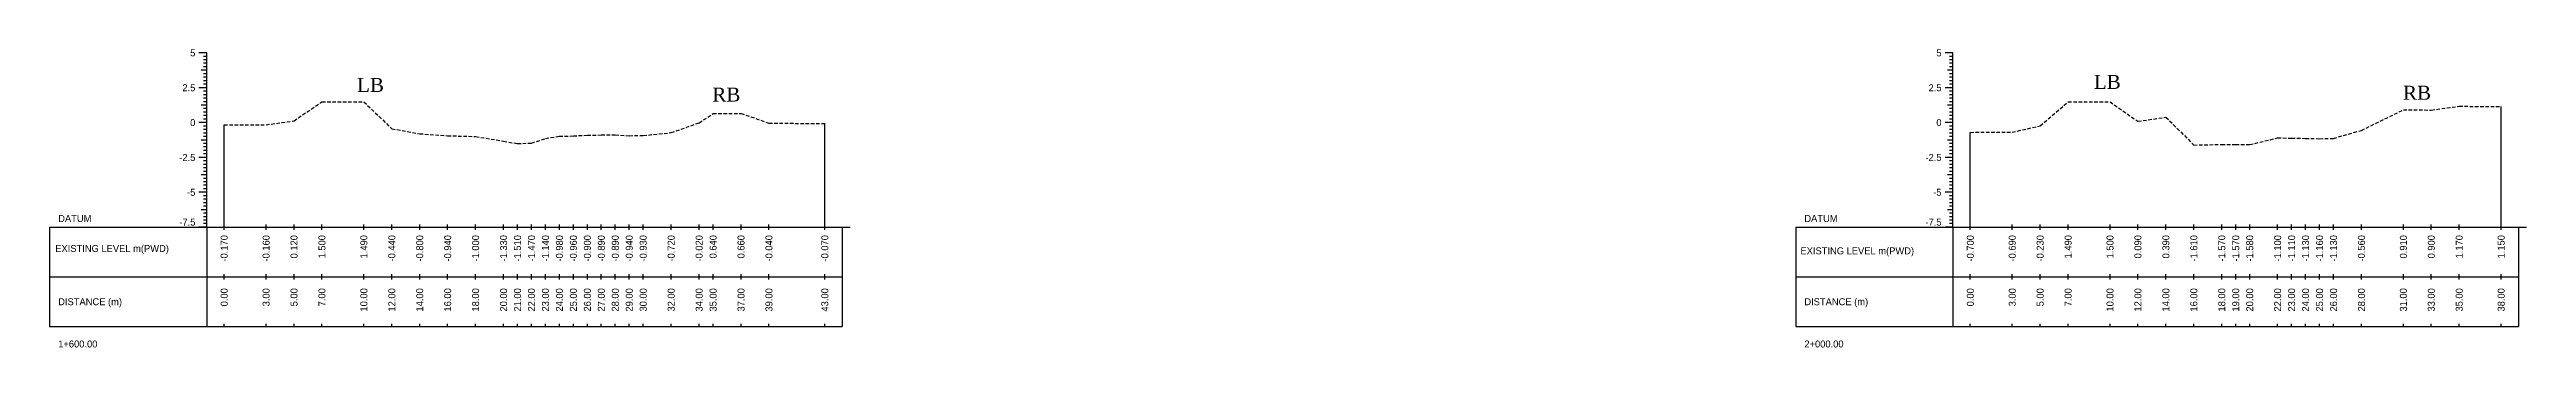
# Model space of a CAD drawing. Header units: inches. Extents: x 6579 to 9220, y -2276 to -1013.
# Drawn here: x 7655.2 to 7832.5, y -1119.5 to -1098.1 of the extents above; entities that cross this region are included whole.
import ezdxf
from ezdxf.enums import TextEntityAlignment as Align

# ---------------------------------------------------------------- set-up
doc = ezdxf.new("R2010")
doc.units = ezdxf.units.IN
doc.header["$MEASUREMENT"] = 0
doc.linetypes.add('HIDDEN', pattern=[0.375, 0.25, -0.125])
doc.layers.add('CS_Drawing', color=7, linetype='Continuous')
doc.layers.add('GL', color=3, linetype='HIDDEN')
doc.styles.add('romans', font='romans.shx')

msp = doc.modelspace()

# ---------------------------------------------------------------- linework, layer by layer
at = {"layer": 'CS_Drawing'}
for p, q in [((7666.45, -1098.39), (7665.89, -1098.39)), ((7666.45, -1098.39), (7666.06, -1098.39)), ((7666.45, -1098.39), (7666.22, -1098.39)), ((7666.45, -1098.64), (7666.22, -1098.64)), ((7666.45, -1098.89), (7666.22, -1098.89)), ((7666.45, -1099.14), (7666.22, -1099.14)), ((7666.45, -1110.89), (7666.45, -1098.39)), ((7791.45, -1098.39), (7790.89, -1098.39)), ((7791.45, -1098.39), (7791.06, -1098.39)), ((7791.45, -1098.39), (7791.22, -1098.39)), ((7791.45, -1098.64), (7791.22, -1098.64)), ((7791.45, -1098.89), (7791.22, -1098.89)), ((7791.45, -1099.14), (7791.22, -1099.14)), ((7791.45, -1110.89), (7791.45, -1098.39)), ((7666.45, -1100.89), (7665.89, -1100.89)), ((7666.45, -1099.64), (7666.06, -1099.64)), ((7666.45, -1100.89), (7666.06, -1100.89)), ((7666.45, -1099.39), (7666.22, -1099.39)), ((7666.45, -1099.64), (7666.22, -1099.64)), ((7666.45, -1099.89), (7666.22, -1099.89)), ((7666.45, -1100.14), (7666.22, -1100.14)), ((7666.45, -1100.39), (7666.22, -1100.39)), ((7666.45, -1100.64), (7666.22, -1100.64)), ((7666.45, -1100.89), (7666.22, -1100.89)), ((7791.45, -1100.89), (7790.89, -1100.89)), ((7791.45, -1099.64), (7791.06, -1099.64)), ((7791.45, -1100.89), (7791.06, -1100.89)), ((7791.45, -1099.39), (7791.22, -1099.39)), ((7791.45, -1099.64), (7791.22, -1099.64)), ((7791.45, -1099.89), (7791.22, -1099.89)), ((7791.45, -1100.14), (7791.22, -1100.14)), ((7791.45, -1100.39), (7791.22, -1100.39)), ((7791.45, -1100.64), (7791.22, -1100.64)), ((7791.45, -1100.89), (7791.22, -1100.89)), ((7666.45, -1102.14), (7666.06, -1102.14)), ((7666.45, -1101.14), (7666.22, -1101.14)), ((7666.45, -1101.39), (7666.22, -1101.39)), ((7666.45, -1101.64), (7666.22, -1101.64)), ((7666.45, -1101.89), (7666.22, -1101.89)), ((7666.45, -1102.14), (7666.22, -1102.14)), ((7666.45, -1102.39), (7666.22, -1102.39)), ((7666.45, -1102.64), (7666.22, -1102.64)), ((7791.45, -1102.14), (7791.06, -1102.14)), ((7791.45, -1101.14), (7791.22, -1101.14)), ((7791.45, -1101.39), (7791.22, -1101.39)), ((7791.45, -1101.64), (7791.22, -1101.64)), ((7791.45, -1101.89), (7791.22, -1101.89)), ((7791.45, -1102.14), (7791.22, -1102.14)), ((7791.45, -1102.39), (7791.22, -1102.39)), ((7791.45, -1102.64), (7791.22, -1102.64)), ((7830.7, -1110.89), (7830.7, -1102.24)), ((7666.45, -1103.39), (7665.89, -1103.39)), ((7666.45, -1103.39), (7666.06, -1103.39)), ((7666.45, -1104.64), (7666.06, -1104.64)), ((7666.45, -1102.89), (7666.22, -1102.89)), ((7666.45, -1103.14), (7666.22, -1103.14)), ((7666.45, -1103.39), (7666.22, -1103.39)), ((7666.45, -1103.64), (7666.22, -1103.64)), ((7666.45, -1103.89), (7666.22, -1103.89)), ((7666.45, -1104.14), (7666.22, -1104.14)), ((7666.45, -1104.39), (7666.22, -1104.39)), ((7666.45, -1104.64), (7666.22, -1104.64)), ((7667.7, -1110.89), (7667.7, -1103.56)), ((7710.7, -1110.89), (7710.7, -1103.46)), ((7791.45, -1103.39), (7790.89, -1103.39)), ((7791.45, -1103.39), (7791.06, -1103.39)), ((7791.45, -1104.64), (7791.06, -1104.64)), ((7791.45, -1102.89), (7791.22, -1102.89)), ((7791.45, -1103.14), (7791.22, -1103.14)), ((7791.45, -1103.39), (7791.22, -1103.39)), ((7791.45, -1103.64), (7791.22, -1103.64)), ((7791.45, -1103.89), (7791.22, -1103.89)), ((7791.45, -1104.14), (7791.22, -1104.14)), ((7791.45, -1104.39), (7791.22, -1104.39)), ((7791.45, -1104.64), (7791.22, -1104.64)), ((7792.7, -1110.89), (7792.7, -1104.09)), ((7666.45, -1105.89), (7665.89, -1105.89)), ((7666.45, -1105.89), (7666.06, -1105.89)), ((7666.45, -1104.89), (7666.22, -1104.89)), ((7666.45, -1105.14), (7666.22, -1105.14)), ((7666.45, -1105.39), (7666.22, -1105.39)), ((7666.45, -1105.64), (7666.22, -1105.64)), ((7666.45, -1105.89), (7666.22, -1105.89)), ((7666.45, -1106.14), (7666.22, -1106.14)), ((7666.45, -1106.39), (7666.22, -1106.39)), ((7791.45, -1105.89), (7790.89, -1105.89)), ((7791.45, -1105.89), (7791.06, -1105.89)), ((7791.45, -1104.89), (7791.22, -1104.89)), ((7791.45, -1105.14), (7791.22, -1105.14)), ((7791.45, -1105.39), (7791.22, -1105.39)), ((7791.45, -1105.64), (7791.22, -1105.64)), ((7791.45, -1105.89), (7791.22, -1105.89)), ((7791.45, -1106.14), (7791.22, -1106.14)), ((7791.45, -1106.39), (7791.22, -1106.39)), ((7666.45, -1107.14), (7666.06, -1107.14)), ((7666.45, -1106.64), (7666.22, -1106.64)), ((7666.45, -1106.89), (7666.22, -1106.89)), ((7666.45, -1107.14), (7666.22, -1107.14)), ((7666.45, -1107.39), (7666.22, -1107.39)), ((7666.45, -1107.64), (7666.22, -1107.64)), ((7666.45, -1107.89), (7666.22, -1107.89)), ((7666.45, -1108.14), (7666.22, -1108.14)), ((7791.45, -1107.14), (7791.06, -1107.14)), ((7791.45, -1106.64), (7791.22, -1106.64)), ((7791.45, -1106.89), (7791.22, -1106.89)), ((7791.45, -1107.14), (7791.22, -1107.14)), ((7791.45, -1107.39), (7791.22, -1107.39)), ((7791.45, -1107.64), (7791.22, -1107.64)), ((7791.45, -1107.89), (7791.22, -1107.89)), ((7791.45, -1108.14), (7791.22, -1108.14)), ((7666.45, -1108.39), (7665.89, -1108.39)), ((7666.45, -1108.39), (7666.06, -1108.39)), ((7666.45, -1109.64), (7666.06, -1109.64)), ((7666.45, -1108.39), (7666.22, -1108.39)), ((7666.45, -1108.64), (7666.22, -1108.64)), ((7666.45, -1108.89), (7666.22, -1108.89)), ((7666.45, -1109.14), (7666.22, -1109.14)), ((7666.45, -1109.39), (7666.22, -1109.39)), ((7666.45, -1109.64), (7666.22, -1109.64)), ((7666.45, -1109.89), (7666.22, -1109.89)), ((7791.45, -1108.39), (7790.89, -1108.39)), ((7791.45, -1108.39), (7791.06, -1108.39)), ((7791.45, -1109.64), (7791.06, -1109.64)), ((7791.45, -1108.39), (7791.22, -1108.39)), ((7791.45, -1108.64), (7791.22, -1108.64)), ((7791.45, -1108.89), (7791.22, -1108.89)), ((7791.45, -1109.14), (7791.22, -1109.14)), ((7791.45, -1109.39), (7791.22, -1109.39)), ((7791.45, -1109.64), (7791.22, -1109.64)), ((7791.45, -1109.89), (7791.22, -1109.89)), ((7655.2, -1110.89), (7666.45, -1110.89)), ((7655.2, -1110.89), (7655.2, -1118.02)), ((7666.45, -1110.89), (7665.89, -1110.89)), ((7666.45, -1110.89), (7666.06, -1110.89)), ((7666.45, -1110.14), (7666.22, -1110.14)), ((7666.45, -1110.39), (7666.22, -1110.39)), ((7666.45, -1110.64), (7666.22, -1110.64)), ((7666.45, -1110.89), (7666.22, -1110.89)), ((7666.45, -1110.89), (7711.95, -1110.89)), ((7666.45, -1110.89), (7666.45, -1118.02)), ((7667.7, -1111.08), (7667.7, -1110.71)), ((7670.7, -1111.08), (7670.7, -1110.71)), ((7672.7, -1111.08), (7672.7, -1110.71)), ((7674.7, -1111.08), (7674.7, -1110.71)), ((7677.7, -1111.08), (7677.7, -1110.71)), ((7679.7, -1111.08), (7679.7, -1110.71)), ((7681.7, -1111.08), (7681.7, -1110.71)), ((7683.7, -1111.08), (7683.7, -1110.71)), ((7685.7, -1111.08), (7685.7, -1110.71)), ((7687.7, -1111.08), (7687.7, -1110.71)), ((7688.7, -1111.08), (7688.7, -1110.71)), ((7689.7, -1111.08), (7689.7, -1110.71)), ((7690.7, -1111.08), (7690.7, -1110.71)), ((7691.7, -1111.08), (7691.7, -1110.71)), ((7692.7, -1111.08), (7692.7, -1110.71)), ((7693.7, -1111.08), (7693.7, -1110.71)), ((7694.7, -1111.08), (7694.7, -1110.71)), ((7695.7, -1111.08), (7695.7, -1110.71)), ((7696.7, -1111.08), (7696.7, -1110.71)), ((7697.7, -1111.08), (7697.7, -1110.71)), ((7699.7, -1111.08), (7699.7, -1110.71)), ((7701.7, -1111.08), (7701.7, -1110.71)), ((7702.7, -1111.08), (7702.7, -1110.71)), ((7704.7, -1111.08), (7704.7, -1110.71)), ((7706.7, -1111.08), (7706.7, -1110.71)), ((7710.7, -1111.08), (7710.7, -1110.71)), ((7711.95, -1110.89), (7712.51, -1110.89)), ((7711.95, -1110.89), (7712.34, -1110.89)), ((7711.95, -1110.89), (7712.17, -1110.89)), ((7711.95, -1110.89), (7711.95, -1118.02)), ((7780.2, -1110.89), (7791.45, -1110.89)), ((7780.2, -1110.89), (7780.2, -1118.02)), ((7791.45, -1110.89), (7790.89, -1110.89)), ((7791.45, -1110.89), (7791.06, -1110.89)), ((7791.45, -1110.14), (7791.22, -1110.14)), ((7791.45, -1110.39), (7791.22, -1110.39)), ((7791.45, -1110.64), (7791.22, -1110.64)), ((7791.45, -1110.89), (7791.22, -1110.89)), ((7791.45, -1110.89), (7831.95, -1110.89)), ((7791.45, -1110.89), (7791.45, -1118.02)), ((7792.7, -1111.08), (7792.7, -1110.71)), ((7795.7, -1111.08), (7795.7, -1110.71)), ((7797.7, -1111.08), (7797.7, -1110.71)), ((7799.7, -1111.08), (7799.7, -1110.71)), ((7802.7, -1111.08), (7802.7, -1110.71)), ((7804.7, -1111.08), (7804.7, -1110.71)), ((7806.7, -1111.08), (7806.7, -1110.71)), ((7808.7, -1111.08), (7808.7, -1110.71)), ((7810.7, -1111.08), (7810.7, -1110.71)), ((7811.7, -1111.08), (7811.7, -1110.71)), ((7812.7, -1111.08), (7812.7, -1110.71)), ((7814.7, -1111.08), (7814.7, -1110.71)), ((7815.7, -1111.08), (7815.7, -1110.71)), ((7816.7, -1111.08), (7816.7, -1110.71)), ((7817.7, -1111.08), (7817.7, -1110.71)), ((7818.7, -1111.08), (7818.7, -1110.71)), ((7820.7, -1111.08), (7820.7, -1110.71)), ((7823.7, -1111.08), (7823.7, -1110.71)), ((7825.7, -1111.08), (7825.7, -1110.71)), ((7827.7, -1111.08), (7827.7, -1110.71)), ((7830.7, -1111.08), (7830.7, -1110.71)), ((7831.95, -1110.89), (7832.51, -1110.89)), ((7831.95, -1110.89), (7832.34, -1110.89)), ((7831.95, -1110.89), (7832.17, -1110.89)), ((7831.95, -1110.89), (7831.95, -1118.02)), ((7655.2, -1114.46), (7666.45, -1114.46)), ((7666.45, -1114.46), (7711.95, -1114.46)), ((7666.45, -1114.46), (7711.95, -1114.46)), ((7667.7, -1114.64), (7667.7, -1114.27)), ((7670.7, -1114.64), (7670.7, -1114.27)), ((7672.7, -1114.64), (7672.7, -1114.27)), ((7674.7, -1114.64), (7674.7, -1114.27)), ((7677.7, -1114.64), (7677.7, -1114.27)), ((7679.7, -1114.64), (7679.7, -1114.27)), ((7681.7, -1114.64), (7681.7, -1114.27)), ((7683.7, -1114.64), (7683.7, -1114.27)), ((7685.7, -1114.64), (7685.7, -1114.27)), ((7687.7, -1114.64), (7687.7, -1114.27)), ((7688.7, -1114.64), (7688.7, -1114.27)), ((7689.7, -1114.64), (7689.7, -1114.27)), ((7690.7, -1114.64), (7690.7, -1114.27)), ((7691.7, -1114.64), (7691.7, -1114.27)), ((7692.7, -1114.64), (7692.7, -1114.27)), ((7693.7, -1114.64), (7693.7, -1114.27)), ((7694.7, -1114.64), (7694.7, -1114.27)), ((7695.7, -1114.64), (7695.7, -1114.27)), ((7696.7, -1114.64), (7696.7, -1114.27)), ((7697.7, -1114.64), (7697.7, -1114.27)), ((7699.7, -1114.64), (7699.7, -1114.27)), ((7701.7, -1114.64), (7701.7, -1114.27)), ((7702.7, -1114.64), (7702.7, -1114.27)), ((7704.7, -1114.64), (7704.7, -1114.27)), ((7706.7, -1114.64), (7706.7, -1114.27)), ((7710.7, -1114.64), (7710.7, -1114.27)), ((7780.2, -1114.46), (7791.45, -1114.46)), ((7791.45, -1114.46), (7831.95, -1114.46)), ((7791.45, -1114.46), (7831.95, -1114.46)), ((7792.7, -1114.64), (7792.7, -1114.27)), ((7795.7, -1114.64), (7795.7, -1114.27)), ((7797.7, -1114.64), (7797.7, -1114.27)), ((7799.7, -1114.64), (7799.7, -1114.27)), ((7802.7, -1114.64), (7802.7, -1114.27)), ((7804.7, -1114.64), (7804.7, -1114.27)), ((7806.7, -1114.64), (7806.7, -1114.27)), ((7808.7, -1114.64), (7808.7, -1114.27)), ((7810.7, -1114.64), (7810.7, -1114.27)), ((7811.7, -1114.64), (7811.7, -1114.27)), ((7812.7, -1114.64), (7812.7, -1114.27)), ((7814.7, -1114.64), (7814.7, -1114.27)), ((7815.7, -1114.64), (7815.7, -1114.27)), ((7816.7, -1114.64), (7816.7, -1114.27)), ((7817.7, -1114.64), (7817.7, -1114.27)), ((7818.7, -1114.64), (7818.7, -1114.27)), ((7820.7, -1114.64), (7820.7, -1114.27)), ((7823.7, -1114.64), (7823.7, -1114.27)), ((7825.7, -1114.64), (7825.7, -1114.27)), ((7827.7, -1114.64), (7827.7, -1114.27)), ((7830.7, -1114.64), (7830.7, -1114.27)), ((7655.2, -1118.02), (7666.45, -1118.02)), ((7666.45, -1118.02), (7711.95, -1118.02)), ((7667.7, -1118.02), (7667.7, -1117.83)), ((7670.7, -1118.02), (7670.7, -1117.83)), ((7672.7, -1118.02), (7672.7, -1117.83)), ((7674.7, -1118.02), (7674.7, -1117.83)), ((7677.7, -1118.02), (7677.7, -1117.83)), ((7679.7, -1118.02), (7679.7, -1117.83)), ((7681.7, -1118.02), (7681.7, -1117.83)), ((7683.7, -1118.02), (7683.7, -1117.83)), ((7685.7, -1118.02), (7685.7, -1117.83)), ((7687.7, -1118.02), (7687.7, -1117.83)), ((7688.7, -1118.02), (7688.7, -1117.83)), ((7689.7, -1118.02), (7689.7, -1117.83)), ((7690.7, -1118.02), (7690.7, -1117.83)), ((7691.7, -1118.02), (7691.7, -1117.83)), ((7692.7, -1118.02), (7692.7, -1117.83)), ((7693.7, -1118.02), (7693.7, -1117.83)), ((7694.7, -1118.02), (7694.7, -1117.83)), ((7695.7, -1118.02), (7695.7, -1117.83)), ((7696.7, -1118.02), (7696.7, -1117.83)), ((7697.7, -1118.02), (7697.7, -1117.83)), ((7699.7, -1118.02), (7699.7, -1117.83)), ((7701.7, -1118.02), (7701.7, -1117.83)), ((7702.7, -1118.02), (7702.7, -1117.83)), ((7704.7, -1118.02), (7704.7, -1117.83)), ((7706.7, -1118.02), (7706.7, -1117.83)), ((7710.7, -1118.02), (7710.7, -1117.83)), ((7780.2, -1118.02), (7791.45, -1118.02)), ((7791.45, -1118.02), (7831.95, -1118.02)), ((7792.7, -1118.02), (7792.7, -1117.83)), ((7795.7, -1118.02), (7795.7, -1117.83)), ((7797.7, -1118.02), (7797.7, -1117.83)), ((7799.7, -1118.02), (7799.7, -1117.83)), ((7802.7, -1118.02), (7802.7, -1117.83)), ((7804.7, -1118.02), (7804.7, -1117.83)), ((7806.7, -1118.02), (7806.7, -1117.83)), ((7808.7, -1118.02), (7808.7, -1117.83)), ((7810.7, -1118.02), (7810.7, -1117.83)), ((7811.7, -1118.02), (7811.7, -1117.83)), ((7812.7, -1118.02), (7812.7, -1117.83)), ((7814.7, -1118.02), (7814.7, -1117.83)), ((7815.7, -1118.02), (7815.7, -1117.83)), ((7816.7, -1118.02), (7816.7, -1117.83)), ((7817.7, -1118.02), (7817.7, -1117.83)), ((7818.7, -1118.02), (7818.7, -1117.83)), ((7820.7, -1118.02), (7820.7, -1117.83)), ((7823.7, -1118.02), (7823.7, -1117.83)), ((7825.7, -1118.02), (7825.7, -1117.83)), ((7827.7, -1118.02), (7827.7, -1117.83)), ((7830.7, -1118.02), (7830.7, -1117.83))]:
    msp.add_line(p, q, dxfattribs=at)
at = {"layer": 'GL'}
for points in [[(7667.7, -1103.56), (7670.7, -1103.55), (7672.7, -1103.27), (7674.7, -1101.89), (7677.7, -1101.9), (7679.7, -1103.83), (7681.7, -1104.19), (7683.7, -1104.33), (7685.7, -1104.39), (7687.7, -1104.72), (7688.7, -1104.9), (7689.7, -1104.86), (7690.7, -1104.53), (7691.7, -1104.37), (7692.7, -1104.35), (7693.7, -1104.29), (7694.7, -1104.28), (7695.7, -1104.28), (7696.7, -1104.33), (7697.7, -1104.32), (7699.7, -1104.11), (7701.7, -1103.41), (7702.7, -1102.75), (7704.7, -1102.73), (7706.7, -1103.43), (7710.7, -1103.46)], [(7792.7, -1104.09), (7795.7, -1104.08), (7797.7, -1103.62), (7799.7, -1101.9), (7802.7, -1101.89), (7804.7, -1103.3), (7806.7, -1103), (7808.7, -1105), (7810.7, -1104.96), (7811.7, -1104.96), (7812.7, -1104.97), (7814.7, -1104.49), (7815.7, -1104.5), (7816.7, -1104.52), (7817.7, -1104.55), (7818.7, -1104.52), (7820.7, -1103.95), (7823.7, -1102.48), (7825.7, -1102.49), (7827.7, -1102.22), (7830.7, -1102.24)]]:
    msp.add_lwpolyline(points, dxfattribs=at)

# ---------------------------------------------------------------- texts
at = {"char_height": 1, "width": 263.4059, "attachment_point": 1, "style": 'romans'}
for s, insert in [('{\\fTimes New Roman|b0|i0|c0|p18;LB}', (7677.21, -1100.19)), ('{\\fTimes New Roman|b0|i0|c0|p18;RB}', (7702.64, -1100.88)), ('{\\fTimes New Roman|b0|i0|c0|p18;LB}', (7801.54, -1099.97)), ('{\\fTimes New Roman|b0|i0|c0|p18;RB}', (7823.67, -1100.75))]:
    msp.add_mtext(s, dxfattribs=dict(at, insert=insert))
at = {"layer": 'CS_Drawing'}
for s, p in [('5', (7665.64, -1098.39)), ('5', (7790.64, -1098.39)), ('2.5', (7665.64, -1100.89)), ('2.5', (7790.64, -1100.89)), ('0', (7665.64, -1103.39)), ('0', (7790.64, -1103.39)), ('-2.5', (7665.64, -1105.89)), ('-2.5', (7790.64, -1105.89)), ('-5', (7665.64, -1108.39)), ('-5', (7790.64, -1108.39))]:
    msp.add_text(s, height=0.5, dxfattribs=at).set_placement(p, align=Align.MIDDLE_RIGHT)
for s, p in [('DATUM', (7655.82, -1110.27)), ('DATUM', (7780.82, -1110.27)), ('EXISTING LEVEL m(PWD)', (7655.61, -1112.42)), ('EXISTING LEVEL m(PWD)', (7780.54, -1112.59)), ('DISTANCE (m)', (7655.82, -1116.24)), ('DISTANCE (m)', (7780.82, -1116.24)), ('1+600.00', (7655.82, -1119.27)), ('2+000.00', (7780.82, -1119.27))]:
    msp.add_text(s, height=0.5, dxfattribs=at).set_placement(p, align=Align.MIDDLE_LEFT)
for p in [(7665.64, -1110.78), (7790.64, -1110.78)]:
    msp.add_text('-7.5', height=0.5, dxfattribs=at).set_placement(p, align=Align.RIGHT)
for s, p in [('-0.170', (7667.7, -1111.46)), ('-0.160', (7670.7, -1111.46)), ('0.120', (7672.7, -1111.46)), ('1.500', (7674.7, -1111.46)), ('1.490', (7677.7, -1111.46)), ('-0.440', (7679.7, -1111.46)), ('-0.800', (7681.7, -1111.46)), ('-0.940', (7683.7, -1111.46)), ('-1.000', (7685.7, -1111.46)), ('-1.330', (7687.7, -1111.46)), ('-1.510', (7688.7, -1111.46)), ('-1.470', (7689.7, -1111.46)), ('-1.140', (7690.7, -1111.46)), ('-0.980', (7691.7, -1111.46)), ('-0.960', (7692.7, -1111.46)), ('-0.900', (7693.7, -1111.46)), ('-0.890', (7694.7, -1111.46)), ('-0.890', (7695.7, -1111.46)), ('-0.940', (7696.7, -1111.46)), ('-0.930', (7697.7, -1111.46)), ('-0.720', (7699.7, -1111.46)), ('-0.020', (7701.7, -1111.46)), ('0.640', (7702.7, -1111.46)), ('0.660', (7704.7, -1111.46)), ('-0.040', (7706.7, -1111.46)), ('-0.070', (7710.7, -1111.46)), ('-0.700', (7792.7, -1111.46)), ('-0.690', (7795.7, -1111.46)), ('-0.230', (7797.7, -1111.46)), ('1.490', (7799.7, -1111.46)), ('1.500', (7802.7, -1111.46)), ('0.090', (7804.7, -1111.46)), ('0.390', (7806.7, -1111.46)), ('-1.610', (7808.7, -1111.46)), ('-1.570', (7810.7, -1111.46)), ('-1.570', (7811.7, -1111.46)), ('-1.580', (7812.7, -1111.46)), ('-1.100', (7814.7, -1111.46)), ('-1.110', (7815.7, -1111.46)), ('-1.130', (7816.7, -1111.46)), ('-1.160', (7817.7, -1111.46)), ('-1.130', (7818.7, -1111.46)), ('-0.560', (7820.7, -1111.46)), ('0.910', (7823.7, -1111.46)), ('0.900', (7825.7, -1111.46)), ('1.170', (7827.7, -1111.46)), ('1.150', (7830.7, -1111.46)), ('0.00', (7667.7, -1115.27)), ('3.00', (7670.7, -1115.27)), ('5.00', (7672.7, -1115.27)), ('7.00', (7674.7, -1115.27)), ('10.00', (7677.7, -1115.27)), ('12.00', (7679.7, -1115.27)), ('14.00', (7681.7, -1115.27)), ('16.00', (7683.7, -1115.27)), ('18.00', (7685.7, -1115.27)), ('20.00', (7687.7, -1115.27)), ('21.00', (7688.7, -1115.27)), ('22.00', (7689.7, -1115.27)), ('23.00', (7690.7, -1115.27)), ('24.00', (7691.7, -1115.27)), ('25.00', (7692.7, -1115.27)), ('26.00', (7693.7, -1115.27)), ('27.00', (7694.7, -1115.27)), ('28.00', (7695.7, -1115.27)), ('29.00', (7696.7, -1115.27)), ('30.00', (7697.7, -1115.27)), ('32.00', (7699.7, -1115.27)), ('34.00', (7701.7, -1115.27)), ('35.00', (7702.7, -1115.27)), ('37.00', (7704.7, -1115.27)), ('39.00', (7706.7, -1115.27)), ('43.00', (7710.7, -1115.27)), ('0.00', (7792.7, -1115.27)), ('3.00', (7795.7, -1115.27)), ('5.00', (7797.7, -1115.27)), ('7.00', (7799.7, -1115.27)), ('10.00', (7802.7, -1115.27)), ('12.00', (7804.7, -1115.27)), ('14.00', (7806.7, -1115.27)), ('16.00', (7808.7, -1115.27)), ('18.00', (7810.7, -1115.27)), ('19.00', (7811.7, -1115.27)), ('20.00', (7812.7, -1115.27)), ('22.00', (7814.7, -1115.27)), ('23.00', (7815.7, -1115.27)), ('24.00', (7816.7, -1115.27)), ('25.00', (7817.7, -1115.27)), ('26.00', (7818.7, -1115.27)), ('28.00', (7820.7, -1115.27)), ('31.00', (7823.7, -1115.27)), ('33.00', (7825.7, -1115.27)), ('35.00', (7827.7, -1115.27)), ('38.00', (7830.7, -1115.27))]:
    msp.add_text(s, height=0.5, rotation=90, dxfattribs=at).set_placement(p, align=Align.MIDDLE_RIGHT)

doc.saveas('drawing.dxf')
